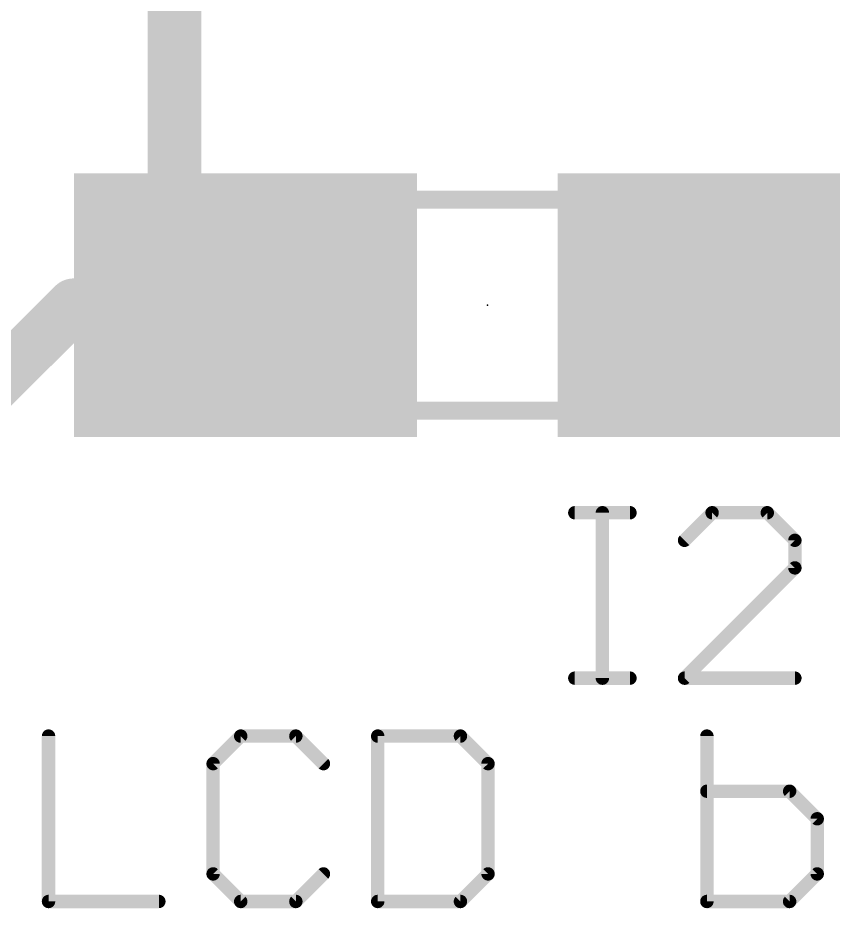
# Model space of a CAD drawing. Extents: x -4.4 to 50.7, y -2.2 to 26.3.
# Drawn here: x 38.73 to 43.37, y 13.08 to 18.14 of the extents above; entities that cross this region are included whole.
import ezdxf

# ---------------------------------------------------------------- set-up
doc = ezdxf.new("R2010")
doc.units = 0
for name, color, linetype in [('1', 12, 'CONTINUOUS'), ('21', 253, 'CONTINUOUS'), ('23', 53, 'CONTINUOUS'), ('51', 253, 'CONTINUOUS')]:
    doc.layers.add(name, color=color, linetype=linetype)

# ---------------------------------------------------------------- blocks, each defined once
blk = doc.blocks.new('RECT')
blk.add_solid([(-0.5, -0.5), (0.5, -0.5), (-0.5, 0.5), (0.5, 0.5)])

msp = doc.modelspace()

# ---------------------------------------------------------------- linework, layer by layer
at = {"layer": '1', "const_width": 0.3048}
for points in [[(39.624, 16.913), (39.624, 19.7358)], [(40.027, 16.51), (39.624, 16.913)], [(35.83, 13.288), (39.052, 16.51)], [(39.052, 16.51), (40.027, 16.51)]]:
    msp.add_lwpolyline(points, dxfattribs=at)
at = {"layer": '1', "const_width": 0.1524}
for points in [[(39.6779, 16.9669, 1), (39.5701, 16.8591)], [(39.5478, 16.913, 1), (39.7002, 16.913)], [(39.052, 16.5862, 1), (39.052, 16.4338)], [(39.1059, 16.4561, 1), (38.9981, 16.5639)], [(40.027, 16.4338, 1), (40.027, 16.5862)], [(39.9731, 16.4561, 1), (40.0809, 16.5639)]]:
    msp.add_lwpolyline(points, format="xyb", dxfattribs=at)
at = {"layer": '21', "const_width": 0.0381}
for points in [[(41.8991, 15.3488, 1), (41.8991, 15.3107)], [(42.0749, 15.3297, 1), (42.0368, 15.3297)], [(42.2126, 15.3107, 1), (42.2126, 15.3488)], [(42.6795, 15.3488, 1), (42.6795, 15.3107)], [(42.693, 15.3162, 1), (42.6661, 15.3432)], [(43.0066, 15.3432, 1), (42.9796, 15.3162)], [(42.9931, 15.3107, 1), (42.9931, 15.3488)], [(42.5093, 15.1864, 1), (42.5363, 15.1595)], [(43.1689, 15.1729, 1), (43.1308, 15.1729)], [(43.1364, 15.1595, 1), (43.1633, 15.1864)], [(43.1633, 15.0027, 1), (43.1364, 15.0296)], [(43.1308, 15.0162, 1), (43.1689, 15.0162)], [(41.8991, 14.4082, 1), (41.8991, 14.3701)], [(42.0368, 14.3891, 1), (42.0749, 14.3891)], [(42.2126, 14.3701, 1), (42.2126, 14.4082)], [(42.5228, 14.4082, 1), (42.5228, 14.3701)], [(42.5093, 14.4026, 1), (42.5363, 14.3756)], [(43.1499, 14.3701, 1), (43.1499, 14.4082)], [(38.9268, 14.0597, 1), (38.8887, 14.0597)], [(40, 14.0788, 1), (40, 14.0407)], [(40.0135, 14.0462, 1), (39.9865, 14.0732)], [(40.327, 14.0732, 1), (40.3001, 14.0462)], [(40.3135, 14.0407, 1), (40.3135, 14.0788)], [(40.7787, 14.0788, 1), (40.7787, 14.0407)], [(40.7978, 14.0597, 1), (40.7597, 14.0597)], [(41.2625, 14.0732, 1), (41.2356, 14.0462)], [(41.249, 14.0407, 1), (41.249, 14.0788)], [(42.6688, 14.0597, 1), (42.6307, 14.0597)], [(39.8623, 13.9029, 1), (39.8242, 13.9029)], [(39.8298, 13.9164, 1), (39.8567, 13.8895)], [(40.4568, 13.8895, 1), (40.4838, 13.9164)], [(41.4249, 13.9029, 1), (41.3868, 13.9029)], [(41.3923, 13.8895, 1), (41.4193, 13.9164)], [(42.6498, 13.7652, 1), (42.6498, 13.7271)], [(43.1336, 13.7596, 1), (43.1066, 13.7327)], [(43.1201, 13.7271, 1), (43.1201, 13.7652)], [(43.2959, 13.5894, 1), (43.2578, 13.5894)], [(43.2634, 13.5759, 1), (43.2903, 13.6029)], [(39.8242, 13.2759, 1), (39.8623, 13.2759)], [(39.8567, 13.2893, 1), (39.8298, 13.2624)], [(40.4838, 13.2624, 1), (40.4568, 13.2893)], [(41.3868, 13.2759, 1), (41.4249, 13.2759)], [(41.4193, 13.2624, 1), (41.3923, 13.2893)], [(43.2578, 13.2759, 1), (43.2959, 13.2759)], [(43.2903, 13.2624, 1), (43.2634, 13.2893)], [(38.9077, 13.1382, 1), (38.9077, 13.1001)], [(38.8887, 13.1191, 1), (38.9268, 13.1191)], [(39.5348, 13.1001, 1), (39.5348, 13.1382)], [(40, 13.1382, 1), (40, 13.1001)], [(39.9865, 13.1056, 1), (40.0135, 13.1326)], [(40.3001, 13.1326, 1), (40.327, 13.1056)], [(40.3135, 13.1001, 1), (40.3135, 13.1382)], [(40.7787, 13.1382, 1), (40.7787, 13.1001)], [(40.7597, 13.1191, 1), (40.7978, 13.1191)], [(41.2356, 13.1326, 1), (41.2625, 13.1056)], [(41.249, 13.1001, 1), (41.249, 13.1382)], [(42.6307, 13.1191, 1), (42.6688, 13.1191)], [(42.6498, 13.1382, 1), (42.6498, 13.1001)], [(43.1066, 13.1326, 1), (43.1336, 13.1056)], [(43.1201, 13.1001, 1), (43.1201, 13.1382)]]:
    msp.add_lwpolyline(points, format="xyb", dxfattribs=at)
at = {"layer": '21', "const_width": 0.0762}
for points in [[(41.8991, 15.3297), (42.2126, 15.3297)], [(42.0559, 14.3891), (42.0559, 15.3297)], [(42.6795, 15.3297), (42.5228, 15.1729)], [(42.9931, 15.3297), (42.6795, 15.3297)], [(43.1499, 15.1729), (42.9931, 15.3297)], [(43.1499, 15.0162), (43.1499, 15.1729)], [(42.5228, 14.3891), (43.1499, 15.0162)], [(41.8991, 14.3891), (42.2126, 14.3891)], [(43.1499, 14.3891), (42.5228, 14.3891)], [(38.9077, 14.0597), (38.9077, 13.1191)], [(40, 14.0597), (39.8432, 13.9029)], [(40.3135, 14.0597), (40, 14.0597)], [(40.4703, 13.9029), (40.3135, 14.0597)], [(40.7787, 14.0597), (40.7787, 13.1191)], [(41.249, 14.0597), (40.7787, 14.0597)], [(41.4058, 13.9029), (41.249, 14.0597)], [(42.6498, 14.0597), (42.6498, 13.1191)], [(39.8432, 13.9029), (39.8432, 13.2759)], [(41.4058, 13.2759), (41.4058, 13.9029)], [(43.1201, 13.7462), (42.6498, 13.7462)], [(43.2769, 13.5894), (43.1201, 13.7462)], [(43.2769, 13.2759), (43.2769, 13.5894)], [(39.8432, 13.2759), (40, 13.1191)], [(40.3135, 13.1191), (40.4703, 13.2759)], [(41.249, 13.1191), (41.4058, 13.2759)], [(43.1201, 13.1191), (43.2769, 13.2759)], [(38.9077, 13.1191), (39.5348, 13.1191)], [(40, 13.1191), (40.3135, 13.1191)], [(40.7787, 13.1191), (41.249, 13.1191)], [(42.6498, 13.1191), (43.1201, 13.1191)]]:
    msp.add_lwpolyline(points, dxfattribs=at)
at = {"layer": '23'}
msp.add_point((41.402, 16.51), dxfattribs=at)
at = {"layer": '51', "const_width": 0.1016}
for points in [[(39.952, 15.91), (39.952, 17.11)], [(39.952, 17.11), (42.852, 17.11)], [(42.852, 17.11), (42.852, 15.91)], [(42.852, 15.91), (39.952, 15.91)]]:
    msp.add_lwpolyline(points, dxfattribs=at)
at = {"layer": '51', "const_width": 0.0508}
for points in [[(39.9774, 17.11, 1), (39.9266, 17.11)], [(39.952, 17.1354, 1), (39.952, 17.0846)], [(42.8774, 17.11, 1), (42.8266, 17.11)], [(42.852, 17.0846, 1), (42.852, 17.1354)], [(39.952, 15.9354, 1), (39.952, 15.8846)], [(42.852, 15.8846, 1), (42.852, 15.9354)], [(39.9266, 15.91, 1), (39.9774, 15.91)], [(42.8266, 15.91, 1), (42.8774, 15.91)]]:
    msp.add_lwpolyline(points, format="xyb", dxfattribs=at)

# ---------------------------------------------------------------- block references
at = {"layer": '1', "xscale": 1.95, "yscale": 1.5, "rotation": 180}
for p in [(40.027, 16.51), (42.777, 16.51)]:
    msp.add_blockref('RECT', p, dxfattribs=at)
at = {"layer": '51', "rotation": 180}
for p, xscale, yscale in [((40.452, 16.51), 0.3, 1.25), ((39.8645, 16.51), 0.125, 1.2), ((42.9395, 16.51), 0.125, 1.2)]:
    msp.add_blockref('RECT', p, dxfattribs=dict(at, xscale=xscale, yscale=yscale))

doc.saveas('drawing.dxf')
